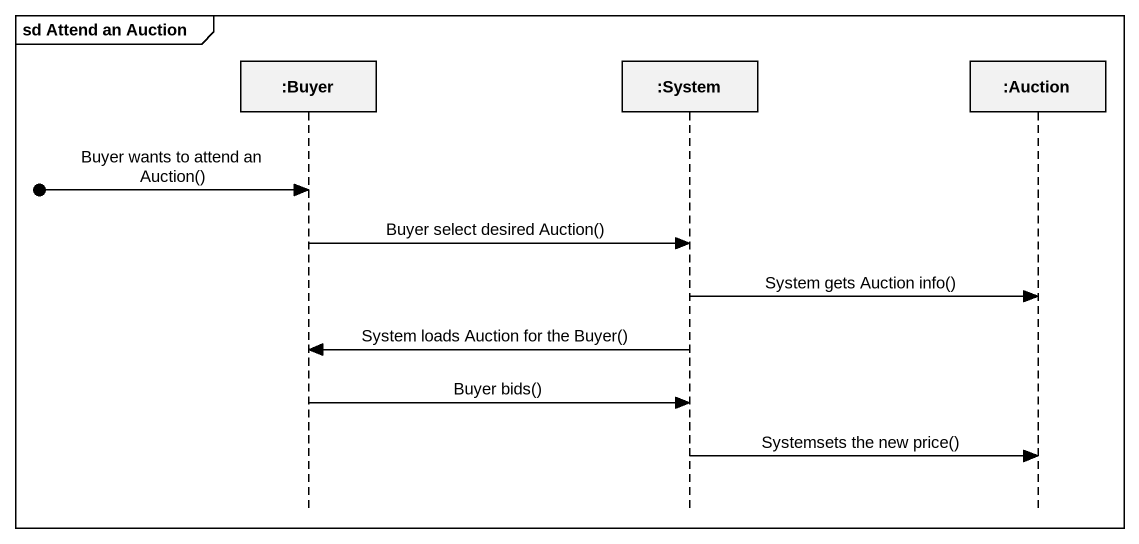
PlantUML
@startuml
mainframe sd Attend an Auction
hide footbox
participant ":Buyer" as Buyer
participant ":System" as System
participant ":Auction" as Auction

[o-> Buyer : Buyer wants to attend an Auction()
Buyer -> System : Buyer select desired Auction()
System -> Auction : System gets Auction info()
System -> Buyer : System loads Auction for the Buyer()
Buyer -> System : Buyer bids()
System -> Auction : Systemsets the new price()
@enduml
